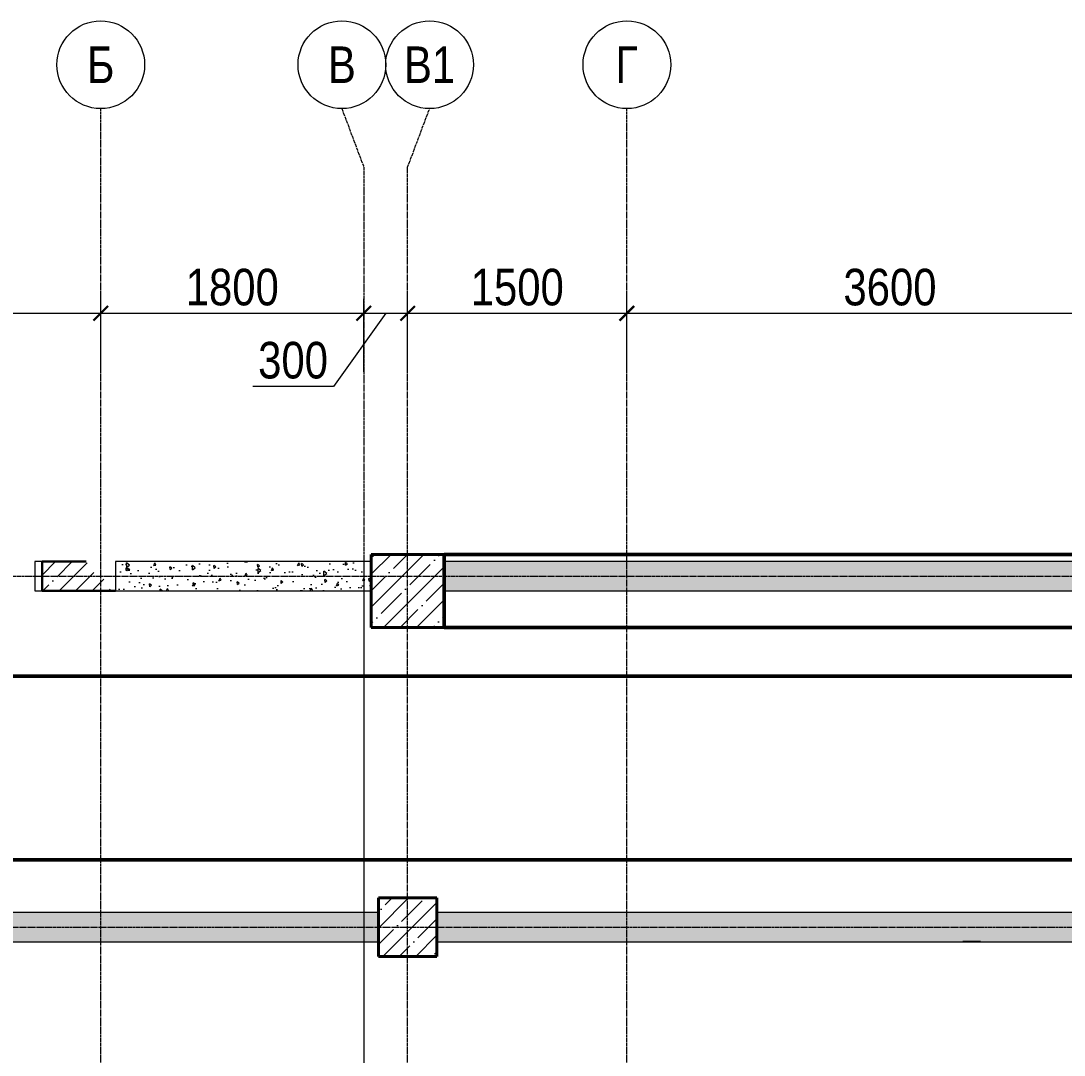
# Model space of a CAD drawing. Header units: millimetres. Extents: x -24360 to 609566, y -391049 to 148426.
# Drawn here: x 204504 to 211642, y -241816 to -234742 of the extents above; entities that cross this region are included whole.
import ezdxf
from ezdxf.enums import TextEntityAlignment as Align

# ---------------------------------------------------------------- set-up
doc = ezdxf.new("R2010")
doc.units = ezdxf.units.MM
doc.linetypes.add('CENTER2', pattern=[28.575, 19.05, -3.175, 3.175, -3.175])
doc.linetypes.add('HIDDEN2', pattern=[4.7625, 3.175, -1.5875])
doc.layers.get('Defpoints').update_dxf_attribs({"color": 140})
for name, color, linetype, lineweight in [('АР_Двери_внутренние', 5, 'Continuous', 9), ('АР_Колонны', 70, 'Continuous', 30), ('АР_Оси_РД_размер', 8, 'Continuous', 0), ('АР_Стены ГКЛ', 1, 'Continuous', 15), ('АР_Стены ЖБ', 7, 'Continuous', 30), ('АР_Стены кирпич', 32, 'Continuous', 25), ('АР_Стены ПЕНОблок', 52, 'Continuous', 20), ('АР_Штриховка', 8, 'Continuous', 0)]:
    doc.layers.add(name, color=color, linetype=linetype, lineweight=lineweight)
doc.layers.add('АР_Оси_РД_100', color=7, linetype='Continuous', lineweight=0, true_color=0x525252)
doc.layers.add('КР_Балки-0.5', color=60, linetype='Continuous', lineweight=50, plot=False)
doc.styles.add('style1', font='ARIALN.TTF')
doc.styles.add('ккк', font='isocpeur.ttf', dxfattribs={"width": 0.85, "oblique": 15})
doc.dimstyles.new('Dim100_ареал', dxfattribs={"dimscale": 100, "dimtxt": 2.5, "dimasz": 1, "dimexe": 1, "dimexo": 1, "dimgap": 0.5, "dimtad": 1, "dimzin": 12, "dimdsep": 46, "dimtxsty": 'style1', "dimblk": 'ARCHTICK', "dimcen": 1, "dimdle": 1, "dimclrd": 256, "dimclre": 256, "dimaunit": 1, "dimadec": 0, "dimazin": 3, "dimtfac": 1, "dimtmove": 1, "dimatfit": 3, "dimldrblk": 'OPEN30', "dimfxl": 4, "dimfxlon": 1, "dimtolj": 1, "dimtzin": 0, "dimlwd": 9, "dimlwe": 9, "dimarcsym": 0})
pattern_1 = [(45, (200850, -329440.58), (-112.2532, 112.2532), []), (45, (200962.25, -329440.58), (-112.2532, 112.2532), [198.4375, -39.6875, 0, -39.6875])]

# ---------------------------------------------------------------- blocks, each defined once
blk = doc.blocks.new('A-iden')
at = {"linetype": 'Continuous', "lineweight": 5}
blk.add_circle((0, -4), 3, dxfattribs=at)
at = {"color": 0, "linetype": 'Continuous', "lineweight": 20, "style": 'ккк', "width": 0.85}
blk.add_attdef('ID', text='', height=4, dxfattribs=at).set_placement((0.314, -3.853), align=Align.MIDDLE_CENTER)
blk = doc.blocks.new('_ArchTick')
at = {"color": 0, "linetype": 'ByBlock', "const_width": 0.15}
blk.add_lwpolyline([(-0.5, -0.5), (0.5, 0.5)], dxfattribs=at)
blk = doc.blocks.new('*D323')
at = {"layer": 'Defpoints', "color": 0, "lineweight": 15, "transparency": 16777216}
for p in [(205050, -236741.9), (200850, -238241.9), (205050, -238241.9)]:
    blk.add_point(p, dxfattribs=at)
at = {"layer": 'АР_Оси_РД_размер', "lineweight": 9, "transparency": 16777216}
for p, q in [((200850, -237141.9), (200850, -236641.9)), ((205050, -237141.9), (205050, -236641.9)), ((200750, -236741.9), (205150, -236741.9))]:
    blk.add_line(p, q, dxfattribs=at)
at = {"layer": 'АР_Оси_РД_размер', "lineweight": 9, "transparency": 16777216, "xscale": 100, "yscale": 100, "zscale": 100, "rotation": 180}
blk.add_blockref('_ArchTick', (200850, -236741.9), dxfattribs=at)
at = {"layer": 'АР_Оси_РД_размер', "lineweight": 9, "transparency": 16777216, "xscale": 100, "yscale": 100, "zscale": 100}
blk.add_blockref('_ArchTick', (205050, -236741.9), dxfattribs=at)
at = {"layer": 'АР_Оси_РД_размер', "color": 0, "transparency": 16777216, "insert": (202950, -236564.3), "char_height": 250, "attachment_point": 5, "style": 'style1'}
blk.add_mtext('\\A1;4200', dxfattribs=at)
blk = doc.blocks.new('_Open30')
at = {"color": 0, "linetype": 'ByBlock', "lineweight": -2}
for p, q in [((-1, 0.268), (0, 0)), ((0, 0), (-1, -0.268)), ((0, 0), (-1, 0))]:
    blk.add_line(p, q, dxfattribs=at)
blk = doc.blocks.new('*D324')
at = {"layer": 'Defpoints', "color": 0, "lineweight": 15, "transparency": 16777216}
for p in [(206850, -236741.9), (205050, -238241.9), (206850, -238241.9)]:
    blk.add_point(p, dxfattribs=at)
at = {"layer": 'АР_Оси_РД_размер', "lineweight": 9, "transparency": 16777216}
for p, q in [((205050, -237141.9), (205050, -236641.9)), ((206850, -237141.9), (206850, -236641.9)), ((204950, -236741.9), (206950, -236741.9))]:
    blk.add_line(p, q, dxfattribs=at)
at = {"layer": 'АР_Оси_РД_размер', "lineweight": 9, "transparency": 16777216, "xscale": 100, "yscale": 100, "zscale": 100, "rotation": 180}
blk.add_blockref('_ArchTick', (205050, -236741.9), dxfattribs=at)
at = {"layer": 'АР_Оси_РД_размер', "lineweight": 9, "transparency": 16777216, "xscale": 100, "yscale": 100, "zscale": 100}
blk.add_blockref('_ArchTick', (206850, -236741.9), dxfattribs=at)
at = {"layer": 'АР_Оси_РД_размер', "color": 0, "transparency": 16777216, "insert": (205950, -236564.3), "char_height": 250, "attachment_point": 5, "style": 'style1'}
blk.add_mtext('\\A1;1800', dxfattribs=at)
blk = doc.blocks.new('*D325')
at = {"layer": 'Defpoints', "color": 0, "lineweight": 15, "transparency": 16777216}
for p in [(207150, -236741.9), (206850, -238241.9), (207150, -238241.9)]:
    blk.add_point(p, dxfattribs=at)
at = {"layer": 'АР_Оси_РД_размер', "lineweight": 9, "transparency": 16777216}
for p, q in [((206850, -237141.9), (206850, -236641.9)), ((207150, -237141.9), (207150, -236641.9)), ((207000, -236741.9), (206642.1, -237241.9)), ((206750, -236741.9), (207250, -236741.9)), ((206642.1, -237241.9), (206089.8, -237241.9))]:
    blk.add_line(p, q, dxfattribs=at)
at = {"layer": 'АР_Оси_РД_размер', "lineweight": 9, "transparency": 16777216, "xscale": 100, "yscale": 100, "zscale": 100, "rotation": 180}
blk.add_blockref('_ArchTick', (206850, -236741.9), dxfattribs=at)
at = {"layer": 'АР_Оси_РД_размер', "lineweight": 9, "transparency": 16777216, "xscale": 100, "yscale": 100, "zscale": 100}
blk.add_blockref('_ArchTick', (207150, -236741.9), dxfattribs=at)
at = {"layer": 'АР_Оси_РД_размер', "color": 0, "transparency": 16777216, "insert": (206366, -237064.3), "char_height": 250, "attachment_point": 5, "style": 'style1'}
blk.add_mtext('\\A1;300', dxfattribs=at)
blk = doc.blocks.new('*D326')
at = {"layer": 'Defpoints', "color": 0, "lineweight": 15, "transparency": 16777216}
for p in [(208650, -236741.9), (207150, -238241.9), (208650, -238241.9)]:
    blk.add_point(p, dxfattribs=at)
at = {"layer": 'АР_Оси_РД_размер', "lineweight": 9, "transparency": 16777216}
for p, q in [((207150, -237141.9), (207150, -236641.9)), ((208650, -237141.9), (208650, -236641.9)), ((207050, -236741.9), (208750, -236741.9))]:
    blk.add_line(p, q, dxfattribs=at)
at = {"layer": 'АР_Оси_РД_размер', "lineweight": 9, "transparency": 16777216, "xscale": 100, "yscale": 100, "zscale": 100, "rotation": 180}
blk.add_blockref('_ArchTick', (207150, -236741.9), dxfattribs=at)
at = {"layer": 'АР_Оси_РД_размер', "lineweight": 9, "transparency": 16777216, "xscale": 100, "yscale": 100, "zscale": 100}
blk.add_blockref('_ArchTick', (208650, -236741.9), dxfattribs=at)
at = {"layer": 'АР_Оси_РД_размер', "color": 0, "transparency": 16777216, "insert": (207900, -236564.3), "char_height": 250, "attachment_point": 5, "style": 'style1'}
blk.add_mtext('\\A1;1500', dxfattribs=at)
blk = doc.blocks.new('*D327')
at = {"layer": 'Defpoints', "color": 0, "lineweight": 15, "transparency": 16777216}
for p in [(212250, -236741.9), (208650, -238241.9), (212250, -238241.9)]:
    blk.add_point(p, dxfattribs=at)
at = {"layer": 'АР_Оси_РД_размер', "lineweight": 9, "transparency": 16777216}
for p, q in [((208650, -237141.9), (208650, -236641.9)), ((212250, -237141.9), (212250, -236641.9)), ((208550, -236741.9), (212350, -236741.9))]:
    blk.add_line(p, q, dxfattribs=at)
at = {"layer": 'АР_Оси_РД_размер', "lineweight": 9, "transparency": 16777216, "xscale": 100, "yscale": 100, "zscale": 100, "rotation": 180}
blk.add_blockref('_ArchTick', (208650, -236741.9), dxfattribs=at)
at = {"layer": 'АР_Оси_РД_размер', "lineweight": 9, "transparency": 16777216, "xscale": 100, "yscale": 100, "zscale": 100}
blk.add_blockref('_ArchTick', (212250, -236741.9), dxfattribs=at)
at = {"layer": 'АР_Оси_РД_размер', "color": 0, "transparency": 16777216, "insert": (210450, -236564.3), "char_height": 250, "attachment_point": 5, "style": 'style1'}
blk.add_mtext('\\A1;3600', dxfattribs=at)

msp = doc.modelspace()

# ---------------------------------------------------------------- hatches: boundary and pattern name
at = {"layer": 'АР_Штриховка', "linetype": 'Continuous', "lineweight": 5, "true_color": 0x000000}
h = msp.add_hatch(dxfattribs=at)
h.set_pattern_fill('ANSI35', color=18, scale=25, style=0)
h.set_pattern_definition(pattern_1)
h.paths.add_polyline_path([(206900, -238890.584), (207400, -238890.584), (207400, -238390.584), (206900, -238390.584)], flags=0)
h = msp.add_hatch(dxfattribs=at)
h.set_pattern_fill('ANSI35', color=18, scale=25, style=0)
h.set_pattern_definition([(45, (200850, -329440.58), (-112.2532, 112.2532), []), (45, (200962.25, -329440.58), (-112.2532, 112.2532), [198.4375, -39.6875, 0, -39.6875])])
h.paths.add_polyline_path([(205150, -238640.584), (204950, -238440.584), (204650, -238440.584), (204650, -238640.584)], flags=0)
h.paths.add_polyline_path([(202850, -238640.584), (202850, -238440.584), (200950, -238440.584), (200750, -238640.584)], flags=0)
at = {"layer": 'АР_Штриховка', "linetype": 'Continuous', "lineweight": 0, "true_color": 0x000000}
h = msp.add_hatch(dxfattribs=at)
h.set_pattern_fill('AR-CONC', color=18, angle=45, style=0)
h.set_pattern_definition([(95, (200850, -329440.58), (140.09465, 117.55338), [19.05, -209.55]), (40, (200850, -329440.58), (-160.01845, 110.17673), [15.24, -167.6406]), (145.45144, (200861.67, -329430.79), (-19.9238, 227.7301), [16.19, -178.09024]), (91.1842, (200814.08, -329404.66), (221.41024, 161.9534), [28.575, -314.325]), (141.63556, (200832.53, -329391.17), (-7.0866, 342.8268), [24.285, -267.1356]), (36.18415, (200814.08, -329404.66), (-7.0866, 342.8268), [22.86, -251.4597]), (66, (200841.02, -329395.68), (179.51998, 34.89515), [19.05, -209.55]), (11, (200841.02, -329395.68), (-86.53993, 173.9412), [15.24, -167.64]), (116.45144, (200855.98, -329392.77), (92.98005, 208.83634), [16.19, -178.08994]), (82.5, (200850, -329440.584), (-57.60547, 61.973414), [0, -165.608, 0, -170.18, 0, -168.275]), (52.5, (200850, -329440.58), (-23.58973, 118.087), [0, -97.028, 0, -161.798, 0, -64.135]), (12.5, (200809.95, -329480.636), (99.927863, 91.826196), [0, -63.5, 0, -198.12, 0, -262.89]), (2.5, (200791.99, -329498.6), (86.7639, 122.7224), [0, -82.55, 0, -131.572, 0, -186.69])])
h.paths.add_polyline_path([(206900, -238640.584), (206900, -238440.584), (205150, -238440.584), (205150, -238640.584)], flags=0)
h = msp.add_hatch(dxfattribs=at)
h.set_pattern_fill('AR-CONC', color=18, angle=45, style=0)
h.set_pattern_definition([(95, (200850, -329440.58), (140.09465, 117.55338), [19.05, -209.55]), (40, (200850, -329440.58), (-160.01845, 110.17673), [15.24, -167.6406]), (145.45144, (200861.67, -329430.79), (-19.9238, 227.7301), [16.19, -178.09024]), (91.1842, (200814.08, -329404.66), (221.41024, 161.9534), [28.575, -314.325]), (141.63556, (200832.53, -329391.17), (-7.0866, 342.8268), [24.285, -267.1356]), (36.18415, (200814.08, -329404.66), (-7.0866, 342.8268), [22.86, -251.4597]), (66, (200841.02, -329395.68), (179.51998, 34.89515), [19.05, -209.55]), (11, (200841.02, -329395.68), (-86.53993, 173.9412), [15.24, -167.64]), (116.45144, (200855.98, -329392.77), (92.98005, 208.83634), [16.19, -178.08994]), (82.5, (200850, -329440.584), (-57.60547, 61.973414), [0, -165.608, 0, -170.18, 0, -168.275]), (52.5, (200850, -329440.58), (-23.58973, 118.087), [0, -97.028, 0, -161.798, 0, -64.135]), (12.5, (200809.95, -329480.636), (99.927863, 91.826196), [0, -63.5, 0, -198.12, 0, -262.89]), (2.5, (200791.99, -329498.6), (86.7639, 122.7224), [0, -82.55, 0, -131.572, 0, -186.69])])
h.paths.add_polyline_path([(213200, -238640.584), (213200, -238440.584), (207400, -238440.584), (207400, -238640.584)], flags=0)
at = {"layer": 'АР_Штриховка', "linetype": 'Continuous', "lineweight": 5, "true_color": 0x000000}
h = msp.add_hatch(dxfattribs=at)
h.set_pattern_fill('ANSI35', color=18, scale=25, style=0)
h.set_pattern_definition(pattern_1)
h.paths.add_polyline_path([(206950, -241140.584), (207350, -241140.584), (207350, -240740.584), (206950, -240740.584)], flags=0)
h = msp.add_hatch(dxfattribs=at)
h.set_pattern_fill('ANSI35', color=18, scale=25, style=0)
h.set_pattern_definition(pattern_1)
h.paths.add_polyline_path([(206950, -241140.584), (207350, -241140.584), (207350, -240740.584), (206950, -240740.584)], flags=0)
at = {"layer": 'АР_Штриховка', "linetype": 'Continuous', "lineweight": 0, "true_color": 0x000000}
h = msp.add_hatch(dxfattribs=at)
h.set_pattern_fill('AR-CONC', color=18, angle=-315, style=0)
h.set_pattern_definition([(95, (200850, -329440.58), (140.09465, 117.55338), [19.05, -209.55]), (40, (200850, -329440.58), (-160.01845, 110.17673), [15.24, -167.6406]), (145.45144, (200861.67, -329430.79), (-19.9238, 227.7301), [16.19, -178.09024]), (91.1842, (200814.08, -329404.66), (221.41024, 161.9534), [28.575, -314.325]), (141.63556, (200832.53, -329391.17), (-7.0866, 342.8268), [24.285, -267.1356]), (36.18415, (200814.08, -329404.66), (-7.0866, 342.8268), [22.86, -251.4597]), (66, (200841.02, -329395.68), (179.51998, 34.89515), [19.05, -209.55]), (11, (200841.02, -329395.68), (-86.53993, 173.9412), [15.24, -167.64]), (116.45145, (200855.98, -329392.77), (92.98005, 208.83634), [16.19, -178.08994]), (82.5, (200850, -329440.584), (-57.60547, 61.973414), [0, -165.608, 0, -170.18, 0, -168.275]), (52.5, (200850, -329440.58), (-23.58973, 118.087), [0, -97.028, 0, -161.798, 0, -64.135]), (12.5, (200809.95, -329480.636), (99.927863, 91.826196), [0, -63.5, 0, -198.12, 0, -262.89]), (2.5, (200791.99, -329498.6), (86.7639, 122.7224), [0, -82.55, 0, -131.572, 0, -186.69])])
h.paths.add_polyline_path([(201250, -240840.584), (201250, -241040.584), (201549.843, -241040.584), (201549.843, -240840.584)], flags=0)
h.paths.add_polyline_path([(202649.843, -240840.584), (202649.843, -241040.584), (206950, -241040.584), (206950, -240840.584)], flags=0)
h = msp.add_hatch(dxfattribs=at)
h.set_pattern_fill('AR-CONC', color=18, angle=-315, style=0)
h.set_pattern_definition([(95, (200850, -329440.58), (140.09465, 117.55338), [19.05, -209.55]), (40, (200850, -329440.58), (-160.01845, 110.17673), [15.24, -167.6406]), (145.45144, (200861.67, -329430.79), (-19.9238, 227.7301), [16.19, -178.09024]), (91.1842, (200814.08, -329404.66), (221.41024, 161.9534), [28.575, -314.325]), (141.63556, (200832.53, -329391.17), (-7.0866, 342.8268), [24.285, -267.1356]), (36.18415, (200814.08, -329404.66), (-7.0866, 342.8268), [22.86, -251.4597]), (66, (200841.02, -329395.68), (179.51998, 34.89515), [19.05, -209.55]), (11, (200841.02, -329395.68), (-86.53993, 173.9412), [15.24, -167.64]), (116.45145, (200855.98, -329392.77), (92.98005, 208.83634), [16.19, -178.08994]), (82.5, (200850, -329440.584), (-57.60547, 61.973414), [0, -165.608, 0, -170.18, 0, -168.275]), (52.5, (200850, -329440.58), (-23.58973, 118.087), [0, -97.028, 0, -161.798, 0, -64.135]), (12.5, (200809.95, -329480.636), (99.927863, 91.826196), [0, -63.5, 0, -198.12, 0, -262.89]), (2.5, (200791.99, -329498.6), (86.7639, 122.7224), [0, -82.55, 0, -131.572, 0, -186.69])])
h.paths.add_polyline_path([(207350, -240840.584), (207350, -241040.584), (210948.73, -241040.584), (210948.73, -240840.584)], flags=0)
h.paths.add_polyline_path([(210948.73, -240840.584), (210948.73, -241040.584), (213250, -241040.584), (213250, -240840.584)], flags=0)

# ---------------------------------------------------------------- linework, layer by layer
at = {"color": 1, "lineweight": 50}
msp.add_lwpolyline([(214253, -239224.584), (201674, -239224.584), (201674, -240479.584), (214253, -240479.584)], dxfattribs=at)
at = {"layer": 'АР_Двери_внутренние', "color": 18, "linetype": 'Continuous', "lineweight": 9, "true_color": 0x000000}
msp.add_lwpolyline([(204600, -238640.584), (204650, -238640.584), (204650, -238440.584), (204600, -238440.584)], close=True, dxfattribs=at)
at = {"layer": 'АР_Колонны', "color": 18, "linetype": 'HIDDEN2', "lineweight": 25, "true_color": 0x000000}
for p, q in [((206900, -238390.584), (207400, -238390.584)), ((206900, -238890.584), (206900, -238390.584)), ((207400, -238390.584), (207400, -238890.584)), ((207400, -238890.584), (206900, -238890.584)), ((206950, -240740.584), (207350, -240740.584)), ((206950, -241140.584), (206950, -240740.584)), ((206950, -240740.584), (207350, -240740.584)), ((206950, -241140.584), (206950, -240740.584)), ((207350, -240740.584), (207350, -241140.584)), ((207350, -240740.584), (207350, -241140.584)), ((207350, -241140.584), (206950, -241140.584)), ((207350, -241140.584), (206950, -241140.584))]:
    msp.add_line(p, q, dxfattribs=at)
at = {"layer": 'АР_Колонны', "color": 18, "linetype": 'Continuous', "lineweight": 30, "true_color": 0x000000}
for p, q in [((207400, -238390.584), (206900, -238390.584)), ((206900, -238390.584), (206900, -238890.584)), ((207400, -238890.584), (207400, -238390.584)), ((206900, -238890.584), (207400, -238890.584)), ((207350, -240740.584), (206950, -240740.584)), ((206950, -240740.584), (206950, -241140.584)), ((207350, -240740.584), (206950, -240740.584)), ((206950, -240740.584), (206950, -241140.584)), ((207350, -241140.584), (207350, -240740.584)), ((207350, -241140.584), (207350, -240740.584)), ((206950, -241140.584), (207350, -241140.584)), ((206950, -241140.584), (207350, -241140.584))]:
    msp.add_line(p, q, dxfattribs=at)
at = {"layer": 'АР_Оси_РД_100', "linetype": 'CENTER2'}
for p, q in [((205050, -261040.584), (205050, -235341.905)), ((200850, -238540.584), (232410, -238540.584)), ((205050, -261040.584), (205050, -238540.584)), ((200495, -240940.584), (232410, -240940.584))]:
    msp.add_line(p, q, dxfattribs=at)
for points in [[(206699.555, -235341.905), (206850, -235741.905), (206850, -261040.584)], [(207150, -261040.584), (207150, -235741.905), (207300, -235341.905)], [(208650, -261040.584), (208650, -235341.905)], [(207150, -261040.584), (207150, -238390.584)], [(208650, -261040.584), (208650, -238390.584)], [(206850, -238440.584), (206850, -261040.584)]]:
    msp.add_lwpolyline(points, dxfattribs=at)
at = {"layer": 'АР_Стены ГКЛ', "color": 18, "linetype": 'Continuous', "lineweight": 5, "true_color": 0x000000}
for p, q in [((204730.003, -238440.584), (204750.003, -238440.584)), ((204750.003, -238440.584), (204800.003, -238440.584))]:
    msp.add_line(p, q, dxfattribs=at)
at = {"layer": 'АР_Стены ЖБ', "color": 18, "linetype": 'Continuous', "lineweight": 40, "true_color": 0x000000}
for p, q in [((207400, -238390.584), (206900, -238390.584)), ((206900, -238390.584), (206900, -238890.584)), ((207400, -238890.584), (207400, -238390.584)), ((206900, -238890.584), (207400, -238890.584)), ((207350, -240740.584), (206950, -240740.584)), ((206950, -240740.584), (206950, -241140.584)), ((207350, -240740.584), (206950, -240740.584)), ((206950, -240740.584), (206950, -241140.584)), ((207350, -241140.584), (207350, -240740.584)), ((207350, -241140.584), (207350, -240740.584)), ((206950, -241140.584), (207350, -241140.584)), ((206950, -241140.584), (207350, -241140.584))]:
    msp.add_line(p, q, dxfattribs=at)
at = {"layer": 'АР_Стены ЖБ', "color": 18, "linetype": 'Continuous', "lineweight": 30, "true_color": 0x000000}
for p, q in [((204950, -238440.584), (204650, -238440.584)), ((204650, -238440.584), (204650, -238640.584)), ((204650, -238640.584), (205150, -238640.584))]:
    msp.add_line(p, q, dxfattribs=at)
at = {"layer": 'АР_Стены кирпич', "color": 18, "linetype": 'Continuous', "lineweight": 25, "true_color": 0x000000}
msp.add_line((211068.73, -241040.584), (210948.73, -241040.584), dxfattribs=at)
at = {"layer": 'АР_Стены ПЕНОблок', "color": 18, "linetype": 'Continuous', "lineweight": 20, "true_color": 0x000000}
for p, q in [((206900, -238440.584), (205150, -238440.584)), ((205150, -238440.584), (205150, -238640.584)), ((206900, -238640.584), (206900, -238440.584)), ((213200, -238440.584), (207400, -238440.584)), ((207400, -238440.584), (207400, -238640.584)), ((205150, -238640.584), (206900, -238640.584)), ((207400, -238640.584), (213200, -238640.584)), ((206950, -240840.584), (202649.843, -240840.584)), ((206950, -241040.584), (206950, -240840.584)), ((207350, -240840.584), (207350, -241040.584)), ((210948.73, -240840.584), (207350, -240840.584)), ((213250, -240840.584), (210948.73, -240840.584)), ((202649.843, -241040.584), (206950, -241040.584)), ((207350, -241040.584), (210948.73, -241040.584)), ((210948.73, -241040.584), (213250, -241040.584))]:
    msp.add_line(p, q, dxfattribs=at)
at = {"layer": 'КР_Балки-0.5', "color": 18, "ltscale": 200, "true_color": 0x000000}
for p, q in [((207400, -238390.584), (224750, -238390.584)), ((207400, -238890.584), (207400, -238390.584)), ((207400, -238390.584), (224750, -238390.584)), ((207400, -238890.584), (207400, -238390.584)), ((224750, -238890.584), (207400, -238890.584)), ((224750, -238890.584), (207400, -238890.584))]:
    msp.add_line(p, q, dxfattribs=at)

# ---------------------------------------------------------------- block references
at = {"layer": 'АР_Оси_РД_100'}
ref = msp.add_blockref('A-iden', (205050, -234641.905), dxfattribs=dict(at, xscale=100, yscale=100, zscale=100))
ref.add_attrib('ID', 'Б', dxfattribs={"layer": '0', "linetype": 'Continuous', "height": 250, "style": 'style1'}).set_placement((205050, -235041.905), align=Align.MIDDLE)
ref = msp.add_blockref('A-iden', (206700, -234641.905), dxfattribs=dict(at, xscale=100, yscale=100, zscale=100))
ref.add_attrib('ID', 'В', dxfattribs={"layer": '0', "linetype": 'Continuous', "height": 250, "style": 'style1'}).set_placement((206700, -235041.905), align=Align.MIDDLE)
ref = msp.add_blockref('A-iden', (207300, -234641.905), dxfattribs=dict(at, xscale=100, yscale=100, zscale=100))
ref.add_attrib('ID', 'В1', dxfattribs={"layer": '0', "linetype": 'Continuous', "height": 250, "style": 'style1'}).set_placement((207300, -235041.905), align=Align.MIDDLE)
ref = msp.add_blockref('A-iden', (208650, -234641.905), dxfattribs=dict(at, xscale=100, yscale=100, zscale=100))
ref.add_attrib('ID', 'Г', dxfattribs={"layer": '0', "linetype": 'Continuous', "height": 250, "style": 'style1'}).set_placement((208650, -235041.905), align=Align.MIDDLE)

# ---------------------------------------------------------------- dimensions: what is measured, and where the dimension line sits
at = {"layer": 'АР_Оси_РД_размер'}
for base, p1, p2, picture, middle in [((205050, -236741.905), (200850, -238241.905), (205050, -238241.905), '*D323', (202950, -236564.262)), ((206850, -236741.905), (205050, -238241.905), (206850, -238241.905), '*D324', (205950, -236564.262)), ((208650, -236741.905), (207150, -238241.905), (208650, -238241.905), '*D326', (207900, -236564.262)), ((212250, -236741.905), (208650, -238241.905), (212250, -238241.905), '*D327', (210450, -236564.262))]:
    dim = msp.add_linear_dim(base=base, p1=p1, p2=p2, dimstyle='Dim100_ареал', dxfattribs=at)
    dim.commit()
    dim.dimension.update_dxf_attribs({"geometry": picture, "text_midpoint": middle})
dim = msp.add_linear_dim(base=(207150, -236741.905), p1=(206850, -238241.905), p2=(207150, -238241.905), dimstyle='Dim100_ареал', dxfattribs=at)
dim.commit()
dim.dimension.update_dxf_attribs({"geometry": '*D325', "text_midpoint": (206592.078, -237241.905), "dimtype": 160})

doc.saveas('drawing.dxf')
